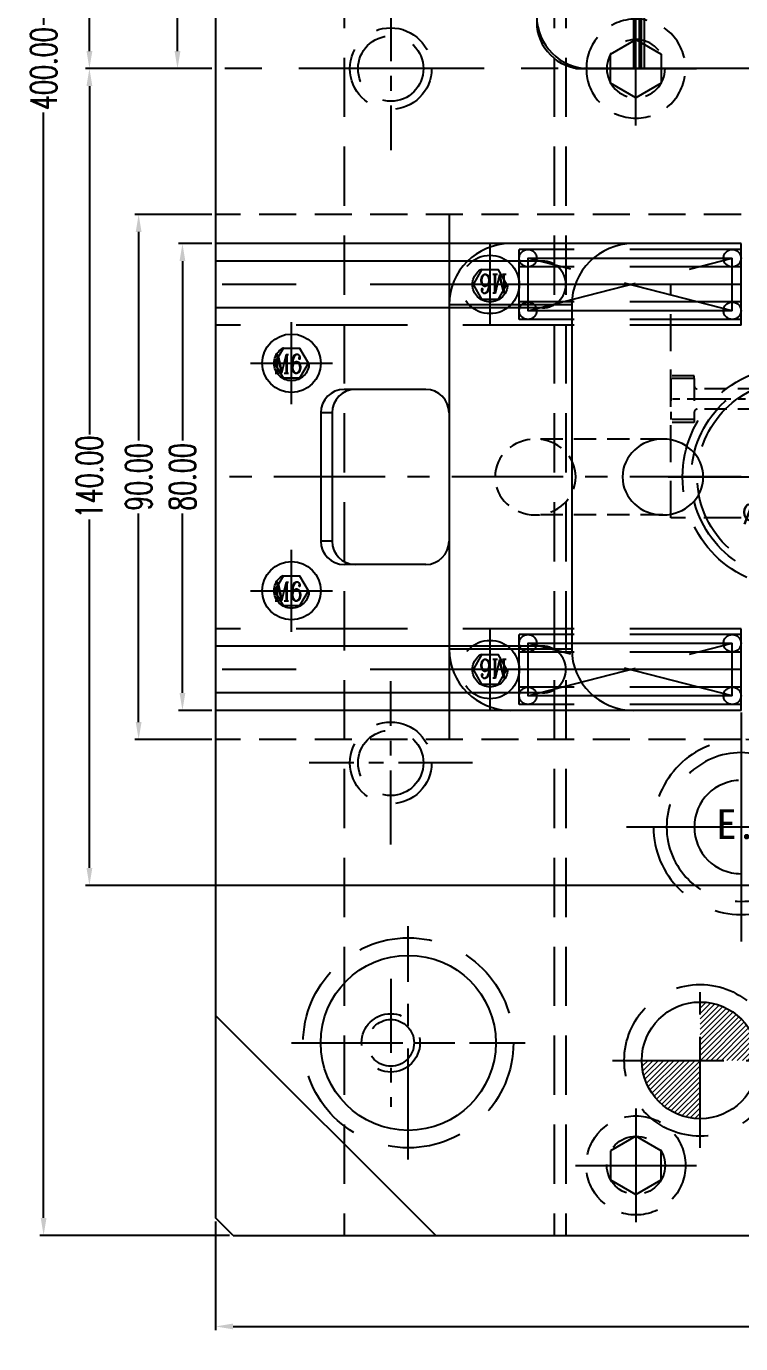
# Model space of a CAD drawing. Header units: inches. Extents: x 169168 to 170394, y -54081 to -53214.
# Drawn here: x 169600.9 to 169723.3, y -53677.1 to -53451.2 of the extents above; entities that cross this region are included whole.
import ezdxf

# ---------------------------------------------------------------- set-up
doc = ezdxf.new("R2010")
doc.units = ezdxf.units.IN
doc.header["$LTSCALE"] = 2
doc.header["$MEASUREMENT"] = 0
doc.header["$PDMODE"] = 3
doc.header["$PDSIZE"] = 0.3125
for name, pattern in [('ACAD_ISO02W100', [15, 12, -3]), ('CENTER', [50.8, 31.75, -6.35, 6.35, -6.35]), ('CENTER2', [1.125, 0.75, -0.125, 0.125, -0.125]), ('HIDDEN', [9.525, 6.35, -3.175]), ('HIDDEN2', [4.7625, 3.175, -1.5875])]:
    doc.linetypes.add(name, pattern=pattern)
doc.layers.get('0').update_dxf_attribs({"linetype": 'CONTINUOUS'})
doc.layers.get('Defpoints').update_dxf_attribs({"linetype": 'CONTINUOUS'})
for name, color, linetype in [('CAV-COR', 1, 'CONTINUOUS'), ('cen', 1, 'CENTER'), ('GE', 214, 'CONTINUOUS'), ('hidden', 4, 'HIDDEN'), ('m', 144, 'HIDDEN2'), ('PIN', 4, 'CONTINUOUS'), ('SCREW', 52, 'HIDDEN'), ('SILDE', 6, 'CONTINUOUS'), ('SP', 3, 'CONTINUOUS'), ('SPRING', 160, 'CONTINUOUS'), ('文字', 1, 'CONTINUOUS')]:
    doc.layers.add(name, color=color, linetype=linetype)
for name, color, linetype, lineweight in [('dim', 3, 'CONTINUOUS', 15), ('HA', 4, 'CONTINUOUS', 15), ('螺絲', 42, 'ACAD_ISO02W100', 15)]:
    doc.layers.add(name, color=color, linetype=linetype, lineweight=lineweight)
doc.styles.add('ROMANC', font='romanc', dxfattribs={"width": 0.6, "height": 1})
doc.styles.add('ROMANS', font='ROMANS.shx', dxfattribs={"height": 5, "bigfont": 'chineset.shx'})
doc.styles.get("Standard").update_dxf_attribs({"font": 'txt.shx', "width": 0.67})
doc.dimstyles.new('2.00', dxfattribs={"dimtxt": 4.5, "dimasz": 3, "dimexe": 0.666, "dimexo": 0.626, "dimgap": 1, "dimtad": 0, "dimzin": 0, "dimdsep": 46, "dimtxsty": 'Standard', "dimcen": 0.09, "dimclrd": 3, "dimclre": 3, "dimclrt": 7, "dimazin": 0, "dimtfac": 1, "dimtofl": 0, "dimtmove": 0, "dimatfit": 0, "dimfxl": 0, "dimtolj": 1, "dimtzin": 0, "dimarcsym": 0})

# ---------------------------------------------------------------- blocks, each defined once
blk = doc.blocks.new('10')
at = {"layer": 'cen', "ltscale": 0.6}
for p, q in [((0, 9.76), (0, -9.76)), ((-10.35, 0), (10.35, 0))]:
    blk.add_line(p, q, dxfattribs=at)
at = {"layer": 'm'}
blk.add_lwpolyline([(0, 5), (-4.33, 2.5), (-4.33, -2.5), (0, -5), (4.33, -2.5), (4.33, 2.5)], close=True, dxfattribs=at)
for radius in [8.5, 5]:
    blk.add_circle((0, 0), radius, dxfattribs=at)
blk = doc.blocks.new('*D36927')
at = {"layer": 'Defpoints', "color": 0}
for p in [(169633.36, -53655.5), (169933.36, -53655.5), (169633.36, -53674.11)]:
    blk.add_point(p, dxfattribs=at)
at = {"layer": 'dim', "color": 3, "linetype": 'ByBlock', "lineweight": -2}
for p, q in [((169633.36, -53656.12), (169633.36, -53674.77)), ((169933.36, -53656.12), (169933.36, -53674.77)), ((169636.36, -53674.11), (169775.83, -53674.11)), ((169930.36, -53674.11), (169790.89, -53674.11))]:
    blk.add_line(p, q, dxfattribs=at)
at = {"layer": 'dim', "color": 3, "linetype": 'ByBlock'}
for points in [[(169636.36, -53673.61), (169636.36, -53674.61), (169633.36, -53674.11)], [(169930.36, -53674.61), (169930.36, -53673.61), (169933.36, -53674.11)]]:
    blk.add_solid(points, dxfattribs=at)
at = {"layer": 'dim', "color": 7, "linetype": 'ByBlock', "insert": (169783.36, -53674.11), "char_height": 4.5, "attachment_point": 5}
blk.add_mtext('\\A1;300.00', dxfattribs=at)
blk = doc.blocks.new('EG-16')
at = {"linetype": 'CENTER'}
for p, q in [((0, -19.62), (0, 19.62)), ((19.62, 0), (-19.62, 0))]:
    blk.add_line(p, q, dxfattribs=at)
at = {"linetype": 'HIDDEN'}
for radius in [15, 12.75, 8]:
    blk.add_circle((0, 0), radius, dxfattribs=at)
blk = doc.blocks.new('20090521.154736')
at = {"layer": 'GE', "extrusion": (0, 0, -1), "zscale": -1, "rotation": 180}
blk.add_blockref('EG-16', (0, 0), dxfattribs=at)
at = {"layer": '文字', "insert": (-4.24, 3.05), "char_height": 5.1, "width": 28.2246, "attachment_point": 1, "style": 'ROMANS'}
blk.add_mtext('{\\f標楷體|b0|i0|c136|p65;E.G}', dxfattribs=at)
blk = doc.blocks.new('*D36943')
at = {"layer": 'Defpoints', "color": 0}
for p in [(169611.74, -53458.5), (169633.36, -53458.5), (169734.54, -53598.5)]:
    blk.add_point(p, dxfattribs=at)
at = {"layer": 'dim', "color": 3, "linetype": 'ByBlock', "lineweight": -2}
for p, q in [((169632.73, -53458.5), (169611.07, -53458.5)), ((169611.74, -53461.5), (169611.74, -53521.22)), ((169611.74, -53595.5), (169611.74, -53535.78)), ((169733.92, -53598.5), (169611.07, -53598.5))]:
    blk.add_line(p, q, dxfattribs=at)
at = {"layer": 'dim', "color": 3, "linetype": 'ByBlock'}
for points in [[(169612.24, -53461.5), (169611.24, -53461.5), (169611.74, -53458.5)], [(169611.24, -53595.5), (169612.24, -53595.5), (169611.74, -53598.5)]]:
    blk.add_solid(points, dxfattribs=at)
at = {"layer": 'dim', "color": 7, "linetype": 'ByBlock', "insert": (169611.74, -53528.5), "char_height": 4.5, "attachment_point": 5, "rotation": 90}
blk.add_mtext('\\A1;140.00', dxfattribs=at)
blk = doc.blocks.new('*D36944')
at = {"layer": 'Defpoints', "color": 0}
for p in [(169611.74, -53338.5), (169697.36, -53338.5), (169633.36, -53458.5)]:
    blk.add_point(p, dxfattribs=at)
at = {"layer": 'dim', "color": 3, "linetype": 'ByBlock', "lineweight": -2}
for p, q in [((169696.73, -53338.5), (169611.07, -53338.5)), ((169611.74, -53341.5), (169611.74, -53391.22)), ((169611.74, -53455.5), (169611.74, -53405.78)), ((169632.73, -53458.5), (169611.07, -53458.5))]:
    blk.add_line(p, q, dxfattribs=at)
at = {"layer": 'dim', "color": 3, "linetype": 'ByBlock'}
for points in [[(169612.24, -53341.5), (169611.24, -53341.5), (169611.74, -53338.5)], [(169611.24, -53455.5), (169612.24, -53455.5), (169611.74, -53458.5)]]:
    blk.add_solid(points, dxfattribs=at)
at = {"layer": 'dim', "color": 7, "linetype": 'ByBlock', "insert": (169611.74, -53398.5), "char_height": 4.5, "attachment_point": 5, "rotation": 90}
blk.add_mtext('\\A1;120.00', dxfattribs=at)
blk = doc.blocks.new('*D36945')
at = {"layer": 'Defpoints', "color": 0}
for p in [(169603.89, -53258.5), (169636.36, -53258.5), (169636.36, -53658.5)]:
    blk.add_point(p, dxfattribs=at)
at = {"layer": 'dim', "color": 3, "linetype": 'ByBlock', "lineweight": -2}
for p, q in [((169635.73, -53258.5), (169603.23, -53258.5)), ((169603.89, -53261.5), (169603.89, -53450.97)), ((169603.89, -53655.5), (169603.89, -53466.03)), ((169635.73, -53658.5), (169603.23, -53658.5))]:
    blk.add_line(p, q, dxfattribs=at)
at = {"layer": 'dim', "color": 3, "linetype": 'ByBlock'}
for points in [[(169604.39, -53261.5), (169603.39, -53261.5), (169603.89, -53258.5)], [(169603.39, -53655.5), (169604.39, -53655.5), (169603.89, -53658.5)]]:
    blk.add_solid(points, dxfattribs=at)
at = {"layer": 'dim', "color": 7, "linetype": 'ByBlock', "insert": (169603.89, -53458.5), "char_height": 4.5, "attachment_point": 5, "rotation": 90}
blk.add_mtext('\\A1;400.00', dxfattribs=at)
blk = doc.blocks.new('*D36966')
at = {"layer": 'Defpoints', "color": 0}
for p in [(169627.68, -53488.5), (169633.36, -53488.5), (169633.36, -53568.5)]:
    blk.add_point(p, dxfattribs=at)
at = {"layer": 'dim', "color": 3, "linetype": 'ByBlock', "lineweight": -2}
for p, q in [((169632.73, -53488.5), (169627.01, -53488.5)), ((169627.68, -53491.5), (169627.68, -53522.22)), ((169627.68, -53565.5), (169627.68, -53534.77)), ((169632.73, -53568.5), (169627.01, -53568.5))]:
    blk.add_line(p, q, dxfattribs=at)
at = {"layer": 'dim', "color": 3, "linetype": 'ByBlock'}
for points in [[(169628.18, -53491.5), (169627.18, -53491.5), (169627.68, -53488.5)], [(169627.18, -53565.5), (169628.18, -53565.5), (169627.68, -53568.5)]]:
    blk.add_solid(points, dxfattribs=at)
at = {"layer": 'dim', "color": 7, "linetype": 'ByBlock', "insert": (169627.68, -53528.5), "char_height": 4.5, "attachment_point": 5, "rotation": 90}
blk.add_mtext('\\A1;80.00', dxfattribs=at)
blk = doc.blocks.new('*D36967')
at = {"layer": 'Defpoints', "color": 0}
for p in [(169620.17, -53483.5), (169633.36, -53483.5), (169633.36, -53573.5)]:
    blk.add_point(p, dxfattribs=at)
at = {"layer": 'dim', "color": 3, "linetype": 'ByBlock', "lineweight": -2}
for p, q in [((169632.73, -53483.5), (169619.51, -53483.5)), ((169620.17, -53486.5), (169620.17, -53522.22)), ((169620.17, -53570.5), (169620.17, -53534.77)), ((169632.73, -53573.5), (169619.51, -53573.5))]:
    blk.add_line(p, q, dxfattribs=at)
at = {"layer": 'dim', "color": 3, "linetype": 'ByBlock'}
for points in [[(169620.67, -53486.5), (169619.67, -53486.5), (169620.17, -53483.5)], [(169619.67, -53570.5), (169620.67, -53570.5), (169620.17, -53573.5)]]:
    blk.add_solid(points, dxfattribs=at)
at = {"layer": 'dim', "color": 7, "linetype": 'ByBlock', "insert": (169620.17, -53528.5), "char_height": 4.5, "attachment_point": 5, "rotation": 90}
blk.add_mtext('\\A1;90.00', dxfattribs=at)
blk = doc.blocks.new('20160826.162442')
at = {"color": 8, "linetype": 'HIDDEN'}
blk.add_circle((0, 0), 19, dxfattribs=at)
at = {"layer": 'SP', "linetype": 'CENTER', "ltscale": 0.25}
for p, q in [((0, -21.5), (0, 21.5)), ((-21.5, 0), (21.5, 0))]:
    blk.add_line(p, q, dxfattribs=at)
at = {"layer": 'SP', "linetype": 'HIDDEN'}
for radius in [17.5, 16.5]:
    blk.add_circle((0, 0), radius, dxfattribs=at)
at = {"layer": 'dim', "insert": (-5.29, -6.05), "char_height": 4.063, "attachment_point": 5}
blk.add_mtext('Ø35', dxfattribs=at)
at = {"layer": 'SP'}
for s, p in [('S', (-6.08, 3.36)), ('P', (4.33, -7.12))]:
    blk.add_text(s, height=4.58, dxfattribs=at).set_placement(p)
blk = doc.blocks.new('20160407.091613')
at = {"layer": 'SCREW', "linetype": 'CENTER', "ltscale": 4}
for p, q in [((0, -7.04), (0, 7.04)), ((-7, 0), (7, 0))]:
    blk.add_line(p, q, dxfattribs=at)
at = {"layer": 'SCREW', "linetype": 'Continuous'}
blk.add_lwpolyline([(-1.44, 2.5), (-2.89, 0), (-1.44, -2.5), (1.44, -2.5), (2.89, 0), (1.44, 2.5)], close=True, dxfattribs=at)
at = {"layer": 'SCREW'}
for radius in [5, 3]:
    blk.add_circle((0, 0), radius, dxfattribs=at)
at = {"layer": 'dim', "style": 'ROMANC', "width": 0.8}
blk.add_text('M6', height=3.172, dxfattribs=at).set_placement((-3, -1.7))
blk = doc.blocks.new('20160903.143129')
at = {"layer": 'SPRING', "linetype": 'HIDDEN', "ltscale": 1.5}
for p, q in [((0, 7), (0, -7)), ((0, 7), (90, 7)), ((0, 6), (38, 6)), ((38, 6), (38, -6)), ((0, 3), (38, 3)), ((1.5, 4.5), (1.5, -4.5)), ((1.5, 4.5), (36.5, -4.5)), ((36.5, 4.5), (1.5, -4.5)), ((34.01, 4), (45, 4)), ((36.5, -4.5), (36.5, 4.5)), ((0, -3), (38, -3)), ((34.01, -4), (45, -4)), ((0, -6), (38, -6)), ((0, -7), (90, -7))]:
    blk.add_line(p, q, dxfattribs=at)
at = {"layer": 'SPRING', "linetype": 'CENTER', "ltscale": 5}
for p, q in [((1.5, 4.5), (36.5, 4.5)), ((36.5, -4.5), (1.5, -4.5))]:
    blk.add_line(p, q, dxfattribs=at)
at = {"layer": 'SPRING', "linetype": 'Continuous', "ltscale": 1.5}
for p, q in [((45, 4), (90, 4)), ((45, -4), (90, -4))]:
    blk.add_line(p, q, dxfattribs=at)
at = {"layer": 'SPRING', "linetype": 'CENTER'}
blk.add_line((0, 0), (90, 0), dxfattribs=at)
at = {"layer": 'SPRING', "linetype": 'HIDDEN', "ltscale": 1.5}
for centre in [(1.5, 4.5), (36.5, 4.5), (1.5, -4.5), (36.5, -4.5)]:
    blk.add_circle(centre, 1.5, dxfattribs=at)
blk.add_arc((34, 0), 4, 90, 270, dxfattribs=at)
at = {"layer": 'SCREW'}
blk.add_blockref('20160407.091613', (43, 0), dxfattribs=at)
blk = doc.blocks.new('20160107.135442')
at = {"layer": 'SCREW', "linetype": 'CENTER', "ltscale": 5}
for p, q in [((0, -7.04), (0, 7.04)), ((-7, 0), (7, 0))]:
    blk.add_line(p, q, dxfattribs=at)
at = {"layer": 'SCREW', "linetype": 'Continuous'}
blk.add_lwpolyline([(-1.44, 2.5), (-2.89, 0), (-1.44, -2.5), (1.44, -2.5), (2.89, 0), (1.44, 2.5)], close=True, dxfattribs=at)
blk.add_circle((0, 0), 5, dxfattribs=at)
at = {"layer": 'SCREW'}
blk.add_circle((0, 0), 3, dxfattribs=at)
at = {"layer": 'dim', "style": 'ROMANC', "width": 0.8}
blk.add_text('M6', height=3.172, dxfattribs=at).set_placement((-3, -1.7))
blk = doc.blocks.new('*D38809')
at = {"layer": 'Defpoints', "color": 0}
for p in [(169626.83, -53351.5), (169633.36, -53351.5), (169633.36, -53458.5)]:
    blk.add_point(p, dxfattribs=at)
at = {"layer": 'dim', "color": 3, "linetype": 'ByBlock', "lineweight": -2}
for p, q in [((169632.73, -53351.5), (169626.16, -53351.5)), ((169626.83, -53354.5), (169626.83, -53397.72)), ((169626.83, -53455.5), (169626.83, -53412.28)), ((169632.73, -53458.5), (169626.16, -53458.5))]:
    blk.add_line(p, q, dxfattribs=at)
at = {"layer": 'dim', "color": 3, "linetype": 'ByBlock'}
for points in [[(169627.33, -53354.5), (169626.33, -53354.5), (169626.83, -53351.5)], [(169626.33, -53455.5), (169627.33, -53455.5), (169626.83, -53458.5)]]:
    blk.add_solid(points, dxfattribs=at)
at = {"layer": 'dim', "color": 7, "linetype": 'ByBlock', "insert": (169626.83, -53405), "char_height": 4.5, "attachment_point": 5, "rotation": 90}
blk.add_mtext('\\A1;107.00', dxfattribs=at)

msp = doc.modelspace()

# ---------------------------------------------------------------- hatches: boundary and pattern name
at = {"layer": 'HA'}
h = msp.add_hatch(dxfattribs=at)
h.set_pattern_fill('ANSI31', color=256, scale=0.2, style=0)
h.set_pattern_definition([(45, (169554.3485, -53668.43453), (-0.4490128, 0.4490128), [])])
h.paths.add_polyline_path([(169716.361, -53628.499), (169706.361, -53628.499, 0.4142136), (169716.361, -53638.499)])
h.paths.add_polyline_path([(169716.361, -53618.499), (169716.361, -53628.499), (169726.361, -53628.499, 0.4142136)])
h.paths.add_polyline_path([(169850.361, -53628.499), (169840.361, -53628.499, 0.4142136), (169850.361, -53638.499)])
h.paths.add_polyline_path([(169850.361, -53618.499), (169850.361, -53628.499), (169860.361, -53628.499, 0.4142136)])

# ---------------------------------------------------------------- linework, layer by layer
at = {"color": 8, "linetype": 'HIDDEN', "ltscale": 0.8}
for p, q in [((169655.361, -53258.499), (169655.361, -53658.499)), ((169691.361, -53258.499), (169691.361, -53658.499)), ((169693.361, -53258.499), (169693.361, -53658.499))]:
    msp.add_line(p, q, dxfattribs=at)
for p, q in [((169633.361, -53261.499), (169633.361, -53655.499)), ((169669.361, -53513.499), (169655.361, -53513.499)), ((169651.361, -53517.499), (169651.361, -53539.499)), ((169653.3, -53517.499), (169651.361, -53517.499)), ((169653.3, -53517.499), (169653.3, -53539.499)), ((169673.361, -53517.499), (169673.361, -53539.499)), ((169653.3, -53539.499), (169651.361, -53539.499)), ((169669.361, -53543.499), (169655.361, -53543.499)), ((169671.077, -53658.499), (169633.361, -53620.783)), ((169636.361, -53658.499), (169633.361, -53655.499)), ((169636.361, -53658.499), (169930.361, -53658.499))]:
    msp.add_line(p, q)
at = {"color": 8, "linetype": 'CENTER', "ltscale": 0.2}
for p, q in [((169663.361, -53444.499), (169663.361, -53472.499)), ((169663.361, -53591.499), (169663.361, -53563.499)), ((169677.361, -53577.499), (169649.361, -53577.499)), ((169663.361, -53614.516), (169663.361, -53636.481)), ((169652.378, -53625.499), (169674.344, -53625.499))]:
    msp.add_line(p, q, dxfattribs=at)
at = {"linetype": 'CENTER', "ltscale": 0.5}
msp.add_line((169933.361, -53458.499), (169633.361, -53458.499), dxfattribs=at)
at = {"color": 8, "linetype": 'HIDDEN', "ltscale": 0.8}
for centre, radius in [((169663.361, -53458.499), 7), ((169663.361, -53458.499), 5.6), ((169663.361, -53577.499), 7), ((169663.361, -53577.499), 5.6), ((169663.361, -53625.499), 5), ((169663.361, -53625.499), 4)]:
    msp.add_circle(centre, radius, dxfattribs=at)
for centre, radius in [((169666.361, -53625.499), 15), ((169716.361, -53628.499), 10)]:
    msp.add_circle(centre, radius)
for centre, start, end in [((169655.361, -53517.499), 90, 180), ((169657.3, -53517.499), 90, 180), ((169669.361, -53517.499), 0, 90), ((169655.361, -53539.499), 180, 270), ((169657.3, -53539.499), 180, 270), ((169669.361, -53539.499), 270, 0)]:
    msp.add_arc(centre, 4, start, end)
at = {"layer": 'CAV-COR', "linetype": 'ByBlock'}
for p, q in [((169706.336, -53458.499), (169706.336, -53447.514)), ((169706.835, -53458.499), (169706.835, -53447.514)), ((169704.993, -53458.499), (169704.993, -53447.859)), ((169705.991, -53458.499), (169705.991, -53447.859)), ((169870.361, -53458.499), (169696.361, -53458.499))]:
    msp.add_line(p, q, dxfattribs=at)
for centre, radius in [((169697.361, -53449.499), 9), ((169696.361, -53450.499), 8)]:
    msp.add_arc(centre, radius, 180, 270, dxfattribs=at)
at = {"layer": 'cen', "linetype": 'CENTER', "ltscale": 0.3}
for p, q in [((169666.361, -53645.499), (169666.361, -53605.499)), ((169716.361, -53643.499), (169716.361, -53613.499)), ((169646.361, -53625.499), (169686.361, -53625.499)), ((169701.361, -53628.499), (169731.361, -53628.499))]:
    msp.add_line(p, q, dxfattribs=at)
at = {"layer": 'hidden'}
for centre, radius in [((169666.361, -53625.499), 18), ((169716.361, -53628.499), 13)]:
    msp.add_circle(centre, radius, dxfattribs=at)
at = {"layer": 'PIN', "linetype": 'HIDDEN', "ltscale": 0.3}
for p, q in [((169715.361, -53511.132), (169711.361, -53511.132)), ((169715.361, -53511.632), (169711.361, -53511.632)), ((169711.361, -53511.632), (169711.361, -53518.632)), ((169715.361, -53511.632), (169715.361, -53511.132)), ((169715.361, -53511.632), (169715.361, -53518.632)), ((169766.643, -53513.382), (169715.861, -53513.382)), ((169766.643, -53516.882), (169715.861, -53516.882)), ((169715.361, -53518.632), (169711.361, -53518.632)), ((169715.361, -53519.132), (169711.361, -53519.132)), ((169715.361, -53519.132), (169711.361, -53519.132)), ((169715.361, -53518.632), (169715.361, -53519.132))]:
    msp.add_line(p, q, dxfattribs=at)
at = {"layer": 'PIN', "linetype": 'CENTER2', "ltscale": 5}
msp.add_line((169766.643, -53515.132), (169711.361, -53515.132), dxfattribs=at)
at = {"layer": 'PIN', "linetype": 'HIDDEN', "ltscale": 0.3}
for centre, start, end in [((169715.861, -53512.882), 180, 270), ((169715.861, -53517.382), 90, 180)]:
    msp.add_arc(centre, 0.5, start, end, dxfattribs=at)
at = {"layer": 'SILDE', "linetype": 'HIDDEN', "ltscale": 0.5}
for p, q in [((169723.361, -53483.499), (169633.361, -53483.499)), ((169711.361, -53535.499), (169711.361, -53495.499)), ((169723.361, -53495.499), (169711.361, -53495.499)), ((169723.361, -53535.499), (169711.361, -53535.499)), ((169723.361, -53573.499), (169633.361, -53573.499))]:
    msp.add_line(p, q, dxfattribs=at)
at = {"layer": 'SILDE', "linetype": 'ByBlock'}
for p, q in [((169673.361, -53483.499), (169673.361, -53573.499)), ((169723.361, -53488.499), (169633.361, -53488.499)), ((169694.361, -53498.999), (169673.361, -53498.999)), ((169694.361, -53498.999), (169694.361, -53557.999)), ((169694.361, -53557.999), (169673.361, -53557.999)), ((169723.361, -53568.499), (169633.361, -53568.499))]:
    msp.add_line(p, q, dxfattribs=at)
at = {"layer": 'SILDE', "linetype": 'HIDDEN', "ltscale": 0.3}
for p, q in [((169709.979, -53521.999), (169688.14, -53521.999)), ((169709.979, -53534.999), (169688.14, -53534.999))]:
    msp.add_line(p, q, dxfattribs=at)
at = {"layer": 'SILDE', "linetype": 'CENTER', "ltscale": 0.3}
msp.add_line((169723.361, -53528.499), (169633.361, -53528.499), dxfattribs=at)
at = {"layer": 'SILDE', "linetype": 'ByBlock'}
for centre, start, end in [((169683.861, -53498.999), 90, 180), ((169704.861, -53498.999), 90, 180), ((169683.861, -53557.999), 180, 270), ((169704.861, -53557.999), 180, 270)]:
    msp.add_arc(centre, 10.5, start, end, dxfattribs=at)
at = {"layer": 'SILDE', "linetype": 'HIDDEN', "ltscale": 0.3, "extrusion": (0, 0, -1)}
msp.add_ellipse((169688.14, -53528.499), major_axis=(6.917, 0), ratio=0.9396926, dxfattribs=at)
at = {"layer": 'SILDE', "linetype": 'ByBlock', "extrusion": (0, 0, -1)}
msp.add_ellipse((169709.979, -53528.499), major_axis=(6.917, 0), ratio=0.9396926, dxfattribs=at)

# ---------------------------------------------------------------- block references
at = {"layer": 'CAV-COR'}
msp.add_blockref('20090521.154736', (169723.361, -53588.499), dxfattribs=at)
at = {"layer": 'dim', "xscale": -1, "rotation": 180}
msp.add_blockref('10', (169705.361, -53458.499), dxfattribs=at)
at = {"layer": 'dim'}
msp.add_blockref('10', (169705.361, -53646.499), dxfattribs=at)
at = {"layer": 'SP', "linetype": 'ByBlock'}
msp.add_blockref('20160826.162442', (169732.361, -53528.499), dxfattribs=at)
at = {"layer": 'SPRING', "linetype": 'ByBlock', "rotation": 180}
for p in [(169723.361, -53495.499), (169723.361, -53561.499)]:
    msp.add_blockref('20160903.143129', p, dxfattribs=at)
at = {"layer": '螺絲', "linetype": 'Continuous'}
for p in [(169646.361, -53508.998), (169646.361, -53547.999)]:
    msp.add_blockref('20160107.135442', p, dxfattribs=at)

# ---------------------------------------------------------------- dimensions: what is measured, and where the dimension line sits
at = {"layer": 'dim', "linetype": 'ByBlock'}
dim = msp.add_linear_dim(base=(169603.891, -53258.499), p1=(169636.361, -53658.499), p2=(169636.361, -53258.499), angle=90, dimstyle='2.00', dxfattribs=at)
dim.commit()
dim.dimension.update_dxf_attribs({"geometry": '*D36945', "text_midpoint": (169603.891, -53458.499), "dimtype": 160})
for base, p1, p2, picture, middle in [((169611.737, -53338.499), (169633.361, -53458.499), (169697.361, -53338.499), '*D36944', (169611.737, -53398.499)), ((169626.826, -53351.499), (169633.361, -53458.499), (169633.361, -53351.499), '*D38809', (169626.826, -53404.999)), ((169611.737, -53458.499), (169734.541, -53598.499), (169633.361, -53458.499), '*D36943', (169611.737, -53528.499)), ((169620.173, -53483.499), (169633.361, -53573.499), (169633.361, -53483.499), '*D36967', (169620.173, -53528.499)), ((169627.676, -53488.499), (169633.361, -53568.499), (169633.361, -53488.499), '*D36966', (169627.676, -53528.499))]:
    dim = msp.add_linear_dim(base=base, p1=p1, p2=p2, angle=90, dimstyle='2.00', dxfattribs=at)
    dim.commit()
    dim.dimension.update_dxf_attribs({"geometry": picture, "text_midpoint": middle})
dim = msp.add_linear_dim(base=(169633.361, -53674.109), p1=(169933.361, -53655.499), p2=(169633.361, -53655.499), dimstyle='2.00', dxfattribs=at)
dim.commit()
dim.dimension.update_dxf_attribs({"geometry": '*D36927', "text_midpoint": (169783.361, -53674.109), "dimtype": 160})

doc.saveas('drawing.dxf')
